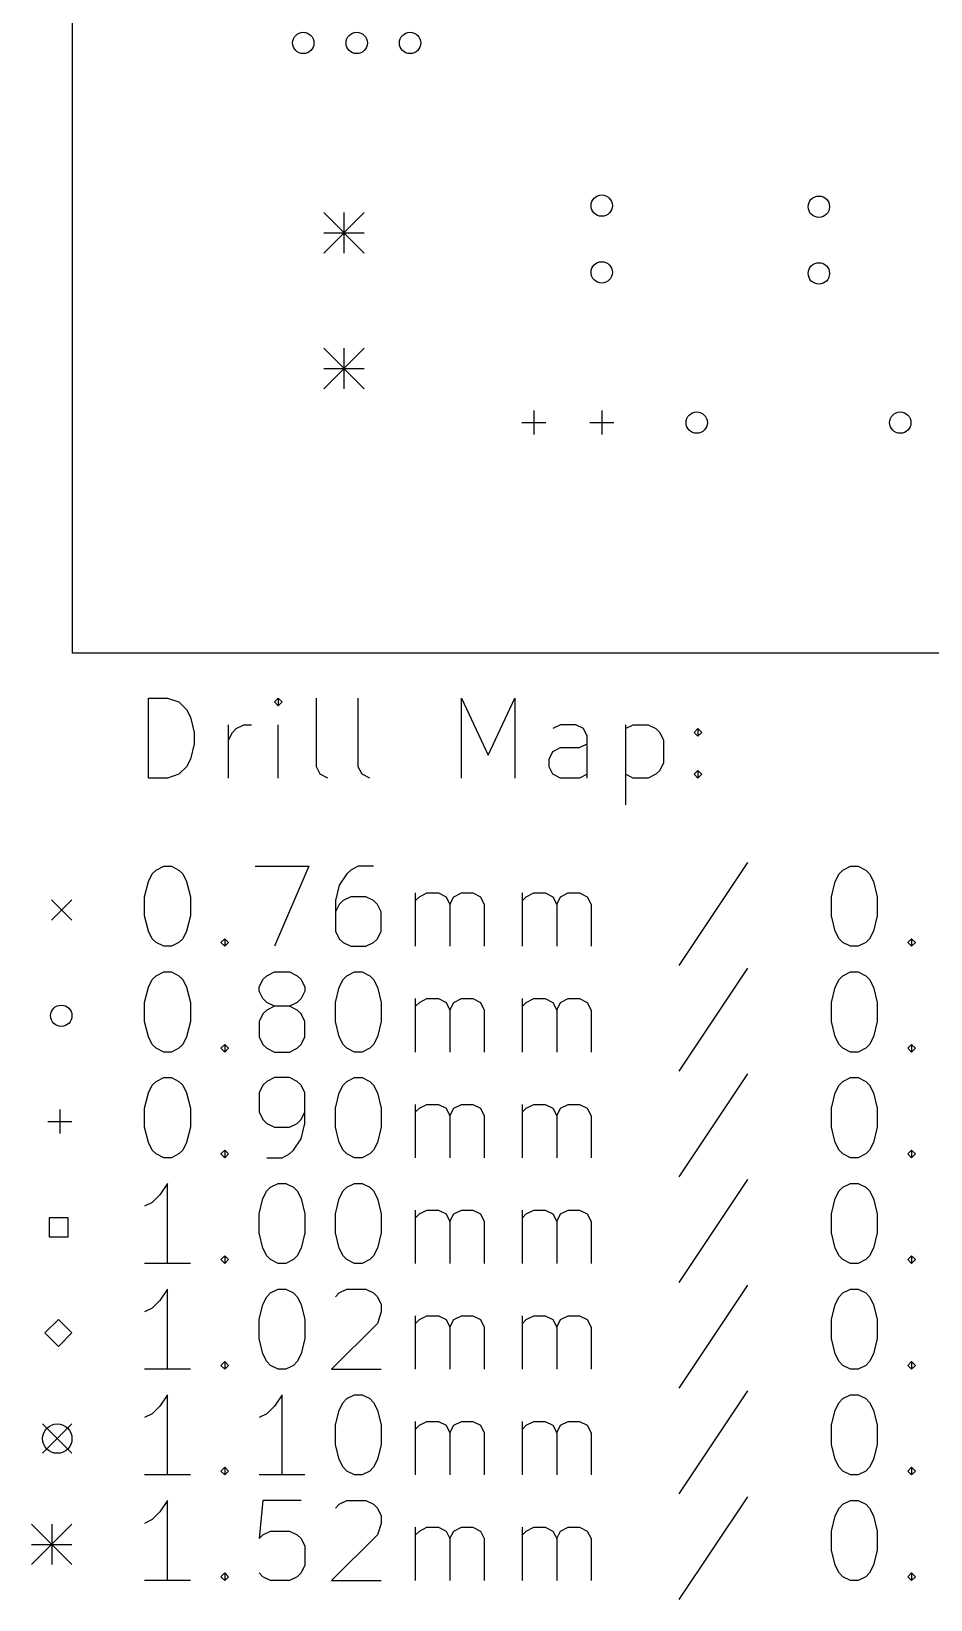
# Model space of a CAD drawing. Extents: x 100 to 170, y -134 to -17.
# Drawn here: x 99.5 to 133.2, y -134 to -75.3 of the extents above; entities that cross this region are included whole.
import ezdxf

# ---------------------------------------------------------------- set-up
doc = ezdxf.new("R2010")
doc.units = 0
doc.layers.add('BLACK', color=7, linetype='CONTINUOUS')

msp = doc.modelspace()

# ---------------------------------------------------------------- linework, layer by layer
at = {"layer": 'BLACK', "linetype": 'CONTINUOUS'}
for p, q in [((101.092, -98.552), (101.092, -17.272)), ((110.492, -82.044), (112.012, -83.564)), ((112.012, -82.044), (110.492, -83.564)), ((111.252, -82.044), (111.252, -83.564)), ((110.492, -82.804), (112.012, -82.804)), ((110.492, -87.124), (112.012, -88.644)), ((112.012, -87.124), (110.492, -88.644)), ((111.252, -87.124), (111.252, -88.644)), ((110.492, -87.884), (112.012, -87.884)), ((118.364, -89.466), (118.364, -90.366)), ((120.904, -89.466), (120.904, -90.366)), ((117.914, -89.916), (118.814, -89.916)), ((120.454, -89.916), (121.354, -89.916)), ((162.052, -98.552), (101.092, -98.552)), ((103.931, -103.234), (103.931, -100.234)), ((103.931, -100.234), (104.646, -100.234)), ((104.646, -100.234), (105.074, -100.377)), ((105.074, -100.377), (105.36, -100.663)), ((108.788, -100.234), (108.646, -100.377)), ((108.646, -100.377), (108.788, -100.52)), ((108.931, -100.377), (108.788, -100.234)), ((108.788, -100.234), (108.788, -100.52)), ((108.788, -100.52), (108.931, -100.377)), ((110.217, -102.806), (110.217, -100.234)), ((111.788, -102.806), (111.788, -100.234)), ((115.646, -103.234), (115.646, -100.234)), ((115.646, -100.234), (116.646, -102.377)), ((116.646, -102.377), (117.646, -100.234)), ((117.646, -100.234), (117.646, -103.234)), ((105.36, -100.663), (105.503, -100.948)), ((105.503, -100.948), (105.646, -101.52)), ((105.646, -101.52), (105.646, -101.948)), ((106.931, -103.234), (106.931, -101.234)), ((106.931, -101.806), (107.074, -101.52)), ((107.074, -101.52), (107.217, -101.377)), ((107.217, -101.377), (107.503, -101.234)), ((107.503, -101.234), (107.788, -101.234)), ((108.788, -103.234), (108.788, -101.234)), ((119.36, -101.234), (119.074, -101.377)), ((119.931, -101.234), (119.36, -101.234)), ((120.217, -101.377), (119.931, -101.234)), ((120.36, -101.663), (120.217, -101.377)), ((121.788, -101.234), (121.788, -104.234)), ((121.788, -101.377), (122.074, -101.234)), ((122.074, -101.234), (122.646, -101.234)), ((122.646, -101.234), (122.931, -101.377)), ((122.931, -101.377), (123.074, -101.52)), ((123.074, -101.52), (123.217, -101.806)), ((124.36, -101.52), (124.503, -101.377)), ((124.503, -101.663), (124.36, -101.52)), ((124.503, -101.377), (124.646, -101.52)), ((124.503, -101.377), (124.503, -101.663)), ((124.646, -101.52), (124.503, -101.663)), ((105.646, -101.948), (105.503, -102.52)), ((119.074, -102.234), (119.36, -102.091)), ((119.36, -102.091), (120.074, -102.091)), ((120.074, -102.091), (120.36, -101.948)), ((120.36, -103.234), (120.36, -101.663)), ((123.217, -101.806), (123.217, -102.663)), ((105.36, -102.806), (105.074, -103.091)), ((105.503, -102.52), (105.36, -102.806)), ((110.36, -103.091), (110.217, -102.806)), ((111.931, -103.091), (111.788, -102.806)), ((118.931, -102.52), (119.074, -102.234)), ((118.931, -102.806), (118.931, -102.52)), ((119.074, -103.091), (118.931, -102.806)), ((123.217, -102.663), (123.074, -102.948)), ((104.646, -103.234), (103.931, -103.234)), ((105.074, -103.091), (104.646, -103.234)), ((110.646, -103.234), (110.36, -103.091)), ((112.217, -103.234), (111.931, -103.091)), ((119.36, -103.234), (119.074, -103.091)), ((120.074, -103.234), (119.36, -103.234)), ((120.36, -103.091), (120.074, -103.234)), ((122.074, -103.234), (121.788, -103.091)), ((122.646, -103.234), (122.074, -103.234)), ((122.931, -103.091), (122.646, -103.234)), ((123.074, -102.948), (122.931, -103.091)), ((124.36, -103.091), (124.503, -102.948)), ((124.503, -103.234), (124.36, -103.091)), ((124.503, -102.948), (124.646, -103.091)), ((124.503, -102.948), (124.503, -103.234)), ((124.646, -103.091), (124.503, -103.234)), ((103.931, -107.106), (104.074, -106.82)), ((104.074, -106.82), (104.217, -106.677)), ((104.217, -106.677), (104.503, -106.534)), ((104.503, -106.534), (104.788, -106.534)), ((104.788, -106.534), (105.074, -106.677)), ((105.074, -106.677), (105.217, -106.82)), ((105.217, -106.82), (105.36, -107.106)), ((107.931, -106.534), (109.931, -106.534)), ((109.931, -106.534), (108.646, -109.534)), ((111.36, -106.82), (111.074, -107.248)), ((111.503, -106.677), (111.36, -106.82)), ((111.788, -106.534), (111.503, -106.677)), ((112.36, -106.534), (111.788, -106.534)), ((126.36, -106.391), (123.788, -110.248)), ((129.646, -107.106), (129.788, -106.82)), ((129.788, -106.82), (129.931, -106.677)), ((129.931, -106.677), (130.217, -106.534)), ((130.217, -106.534), (130.503, -106.534)), ((130.503, -106.534), (130.788, -106.677)), ((130.788, -106.677), (130.931, -106.82)), ((130.931, -106.82), (131.074, -107.106)), ((103.788, -107.677), (103.931, -107.106)), ((105.36, -107.106), (105.503, -107.677)), ((111.074, -107.248), (110.931, -107.82)), ((129.503, -107.677), (129.646, -107.106)), ((131.074, -107.106), (131.217, -107.677)), ((100.305, -107.796), (101.067, -108.558)), ((101.067, -107.796), (100.305, -108.558)), ((103.788, -108.391), (103.788, -107.677)), ((105.503, -107.677), (105.503, -108.391)), ((110.931, -107.82), (110.931, -108.963)), ((111.074, -107.963), (110.931, -108.248)), ((111.217, -107.82), (111.074, -107.963)), ((111.503, -107.677), (111.217, -107.82)), ((112.074, -107.677), (111.503, -107.677)), ((112.36, -107.82), (112.074, -107.677)), ((112.503, -107.963), (112.36, -107.82)), ((112.646, -108.248), (112.503, -107.963)), ((113.931, -109.534), (113.931, -107.534)), ((113.931, -107.82), (114.074, -107.677)), ((114.074, -107.677), (114.36, -107.534)), ((114.36, -107.534), (114.788, -107.534)), ((114.788, -107.534), (115.074, -107.677)), ((115.074, -107.677), (115.217, -107.963)), ((115.217, -107.963), (115.36, -107.677)), ((115.217, -107.963), (115.217, -109.534)), ((115.36, -107.677), (115.646, -107.534)), ((115.646, -107.534), (116.074, -107.534)), ((116.074, -107.534), (116.36, -107.677)), ((116.36, -107.677), (116.503, -107.963)), ((116.503, -107.963), (116.503, -109.534)), ((117.931, -109.534), (117.931, -107.534)), ((117.931, -107.82), (118.074, -107.677)), ((118.074, -107.677), (118.36, -107.534)), ((118.36, -107.534), (118.788, -107.534)), ((118.788, -107.534), (119.074, -107.677)), ((119.074, -107.677), (119.217, -107.963)), ((119.217, -107.963), (119.36, -107.677)), ((119.217, -107.963), (119.217, -109.534)), ((119.36, -107.677), (119.646, -107.534)), ((119.646, -107.534), (120.074, -107.534)), ((120.074, -107.534), (120.36, -107.677)), ((120.36, -107.677), (120.503, -107.963)), ((120.503, -107.963), (120.503, -109.534)), ((129.503, -108.391), (129.503, -107.677)), ((131.217, -107.677), (131.217, -108.391)), ((103.931, -108.963), (103.788, -108.391)), ((105.503, -108.391), (105.36, -108.963)), ((112.646, -108.963), (112.646, -108.248)), ((129.646, -108.963), (129.503, -108.391)), ((131.217, -108.391), (131.074, -108.963)), ((104.074, -109.248), (103.931, -108.963)), ((104.217, -109.391), (104.074, -109.248)), ((105.217, -109.248), (105.074, -109.391)), ((105.36, -108.963), (105.217, -109.248)), ((106.646, -109.391), (106.788, -109.248)), ((106.788, -109.248), (106.931, -109.391)), ((106.788, -109.248), (106.788, -109.534)), ((110.931, -108.963), (111.074, -109.248)), ((111.074, -109.248), (111.217, -109.391)), ((112.36, -109.391), (112.503, -109.248)), ((112.503, -109.248), (112.646, -108.963)), ((129.788, -109.248), (129.646, -108.963)), ((129.931, -109.391), (129.788, -109.248)), ((130.931, -109.248), (130.788, -109.391)), ((131.074, -108.963), (130.931, -109.248)), ((132.36, -109.391), (132.503, -109.248)), ((132.503, -109.248), (132.646, -109.391)), ((132.503, -109.248), (132.503, -109.534)), ((104.503, -109.534), (104.217, -109.391)), ((104.788, -109.534), (104.503, -109.534)), ((105.074, -109.391), (104.788, -109.534)), ((106.788, -109.534), (106.646, -109.391)), ((106.931, -109.391), (106.788, -109.534)), ((111.217, -109.391), (111.503, -109.534)), ((111.503, -109.534), (112.074, -109.534)), ((112.074, -109.534), (112.36, -109.391)), ((130.217, -109.534), (129.931, -109.391)), ((130.503, -109.534), (130.217, -109.534)), ((130.788, -109.391), (130.503, -109.534)), ((132.503, -109.534), (132.36, -109.391)), ((132.646, -109.391), (132.503, -109.534)), ((126.36, -110.351), (123.788, -114.208)), ((103.931, -111.066), (104.074, -110.78)), ((104.074, -110.78), (104.217, -110.637)), ((104.217, -110.637), (104.503, -110.494)), ((104.503, -110.494), (104.788, -110.494)), ((104.788, -110.494), (105.074, -110.637)), ((105.074, -110.637), (105.217, -110.78)), ((105.217, -110.78), (105.36, -111.066)), ((108.074, -111.066), (108.217, -110.78)), ((108.217, -110.78), (108.36, -110.637)), ((108.36, -110.637), (108.646, -110.494)), ((108.646, -110.494), (109.217, -110.494)), ((109.217, -110.494), (109.503, -110.637)), ((109.503, -110.637), (109.646, -110.78)), ((109.646, -110.78), (109.788, -111.066)), ((111.074, -111.066), (111.217, -110.78)), ((111.217, -110.78), (111.36, -110.637)), ((111.36, -110.637), (111.646, -110.494)), ((111.646, -110.494), (111.931, -110.494)), ((111.931, -110.494), (112.217, -110.637)), ((112.217, -110.637), (112.36, -110.78)), ((112.36, -110.78), (112.503, -111.066)), ((129.646, -111.066), (129.788, -110.78)), ((129.788, -110.78), (129.931, -110.637)), ((129.931, -110.637), (130.217, -110.494)), ((130.217, -110.494), (130.503, -110.494)), ((130.503, -110.494), (130.788, -110.637)), ((130.788, -110.637), (130.931, -110.78)), ((130.931, -110.78), (131.074, -111.066)), ((103.788, -111.637), (103.931, -111.066)), ((105.36, -111.066), (105.503, -111.637)), ((108.074, -111.208), (108.074, -111.066)), ((108.217, -111.494), (108.074, -111.208)), ((108.36, -111.637), (108.217, -111.494)), ((109.646, -111.494), (109.503, -111.637)), ((109.788, -111.208), (109.646, -111.494)), ((109.788, -111.066), (109.788, -111.208)), ((110.931, -111.637), (111.074, -111.066)), ((112.503, -111.066), (112.646, -111.637)), ((113.931, -113.494), (113.931, -111.494)), ((114.074, -111.637), (114.36, -111.494)), ((114.36, -111.494), (114.788, -111.494)), ((114.788, -111.494), (115.074, -111.637)), ((115.36, -111.637), (115.646, -111.494)), ((115.646, -111.494), (116.074, -111.494)), ((116.074, -111.494), (116.36, -111.637)), ((117.931, -113.494), (117.931, -111.494)), ((118.074, -111.637), (118.36, -111.494)), ((118.36, -111.494), (118.788, -111.494)), ((118.788, -111.494), (119.074, -111.637)), ((119.36, -111.637), (119.646, -111.494)), ((119.646, -111.494), (120.074, -111.494)), ((120.074, -111.494), (120.36, -111.637)), ((129.503, -111.637), (129.646, -111.066)), ((131.074, -111.066), (131.217, -111.637)), ((103.788, -112.351), (103.788, -111.637)), ((105.503, -111.637), (105.503, -112.351)), ((108.217, -112.066), (108.074, -112.351)), ((108.36, -111.923), (108.217, -112.066)), ((108.646, -111.78), (108.36, -111.637)), ((108.646, -111.78), (108.36, -111.923)), ((109.217, -111.78), (108.646, -111.78)), ((109.503, -111.637), (109.217, -111.78)), ((109.503, -111.923), (109.217, -111.78)), ((109.646, -112.066), (109.503, -111.923)), ((109.788, -112.351), (109.646, -112.066)), ((110.931, -112.351), (110.931, -111.637)), ((112.646, -111.637), (112.646, -112.351)), ((113.931, -111.78), (114.074, -111.637)), ((115.074, -111.637), (115.217, -111.923)), ((115.217, -111.923), (115.36, -111.637)), ((115.217, -111.923), (115.217, -113.494)), ((116.36, -111.637), (116.503, -111.923)), ((116.503, -111.923), (116.503, -113.494)), ((117.931, -111.78), (118.074, -111.637)), ((119.074, -111.637), (119.217, -111.923)), ((119.217, -111.923), (119.36, -111.637)), ((119.217, -111.923), (119.217, -113.494)), ((120.36, -111.637), (120.503, -111.923)), ((120.503, -111.923), (120.503, -113.494)), ((129.503, -112.351), (129.503, -111.637)), ((131.217, -111.637), (131.217, -112.351)), ((103.931, -112.923), (103.788, -112.351)), ((105.503, -112.351), (105.36, -112.923)), ((108.074, -112.351), (108.074, -112.923)), ((109.788, -112.923), (109.788, -112.351)), ((111.074, -112.923), (110.931, -112.351)), ((112.646, -112.351), (112.503, -112.923)), ((129.646, -112.923), (129.503, -112.351)), ((131.217, -112.351), (131.074, -112.923)), ((104.074, -113.208), (103.931, -112.923)), ((104.217, -113.351), (104.074, -113.208)), ((104.503, -113.494), (104.217, -113.351)), ((105.074, -113.351), (104.788, -113.494)), ((105.217, -113.208), (105.074, -113.351)), ((105.36, -112.923), (105.217, -113.208)), ((106.646, -113.351), (106.788, -113.208)), ((106.788, -113.494), (106.646, -113.351)), ((106.788, -113.208), (106.931, -113.351)), ((106.788, -113.208), (106.788, -113.494)), ((106.931, -113.351), (106.788, -113.494)), ((108.074, -112.923), (108.217, -113.208)), ((108.217, -113.208), (108.36, -113.351)), ((108.36, -113.351), (108.646, -113.494)), ((109.217, -113.494), (109.503, -113.351)), ((109.503, -113.351), (109.646, -113.208)), ((109.646, -113.208), (109.788, -112.923)), ((111.217, -113.208), (111.074, -112.923)), ((111.36, -113.351), (111.217, -113.208)), ((111.646, -113.494), (111.36, -113.351)), ((112.217, -113.351), (111.931, -113.494)), ((112.36, -113.208), (112.217, -113.351)), ((112.503, -112.923), (112.36, -113.208)), ((129.788, -113.208), (129.646, -112.923)), ((129.931, -113.351), (129.788, -113.208)), ((130.217, -113.494), (129.931, -113.351)), ((130.788, -113.351), (130.503, -113.494)), ((130.931, -113.208), (130.788, -113.351)), ((131.074, -112.923), (130.931, -113.208)), ((132.36, -113.351), (132.503, -113.208)), ((132.503, -113.494), (132.36, -113.351)), ((132.503, -113.208), (132.646, -113.351)), ((132.503, -113.208), (132.503, -113.494)), ((132.646, -113.351), (132.503, -113.494)), ((104.788, -113.494), (104.503, -113.494)), ((108.646, -113.494), (109.217, -113.494)), ((111.931, -113.494), (111.646, -113.494)), ((130.503, -113.494), (130.217, -113.494)), ((104.217, -114.597), (104.503, -114.454)), ((104.503, -114.454), (104.788, -114.454)), ((104.788, -114.454), (105.074, -114.597)), ((108.646, -114.454), (108.36, -114.597)), ((109.217, -114.454), (108.646, -114.454)), ((109.503, -114.597), (109.217, -114.454)), ((111.36, -114.597), (111.646, -114.454)), ((111.646, -114.454), (111.931, -114.454)), ((111.931, -114.454), (112.217, -114.597)), ((126.36, -114.311), (123.788, -118.168)), ((129.931, -114.597), (130.217, -114.454)), ((130.217, -114.454), (130.503, -114.454)), ((130.503, -114.454), (130.788, -114.597)), ((103.788, -115.597), (103.931, -115.026)), ((103.931, -115.026), (104.074, -114.74)), ((104.074, -114.74), (104.217, -114.597)), ((105.074, -114.597), (105.217, -114.74)), ((105.217, -114.74), (105.36, -115.026)), ((105.36, -115.026), (105.503, -115.597)), ((108.217, -114.74), (108.074, -115.026)), ((108.074, -115.026), (108.074, -115.74)), ((108.36, -114.597), (108.217, -114.74)), ((109.646, -114.74), (109.503, -114.597)), ((109.788, -115.026), (109.646, -114.74)), ((109.788, -116.168), (109.788, -115.026)), ((110.931, -115.597), (111.074, -115.026)), ((111.074, -115.026), (111.217, -114.74)), ((111.217, -114.74), (111.36, -114.597)), ((112.217, -114.597), (112.36, -114.74)), ((112.36, -114.74), (112.503, -115.026)), ((112.503, -115.026), (112.646, -115.597)), ((129.503, -115.597), (129.646, -115.026)), ((129.646, -115.026), (129.788, -114.74)), ((129.788, -114.74), (129.931, -114.597)), ((130.788, -114.597), (130.931, -114.74)), ((130.931, -114.74), (131.074, -115.026)), ((131.074, -115.026), (131.217, -115.597)), ((100.617, -115.647), (100.617, -116.547)), ((103.788, -116.311), (103.788, -115.597)), ((105.503, -115.597), (105.503, -116.311)), ((110.931, -116.311), (110.931, -115.597)), ((112.646, -115.597), (112.646, -116.311)), ((113.931, -117.454), (113.931, -115.454)), ((113.931, -115.74), (114.074, -115.597)), ((114.074, -115.597), (114.36, -115.454)), ((114.36, -115.454), (114.788, -115.454)), ((114.788, -115.454), (115.074, -115.597)), ((115.074, -115.597), (115.217, -115.883)), ((115.217, -115.883), (115.36, -115.597)), ((115.36, -115.597), (115.646, -115.454)), ((115.646, -115.454), (116.074, -115.454)), ((116.074, -115.454), (116.36, -115.597)), ((116.36, -115.597), (116.503, -115.883)), ((117.931, -117.454), (117.931, -115.454)), ((117.931, -115.74), (118.074, -115.597)), ((118.074, -115.597), (118.36, -115.454)), ((118.36, -115.454), (118.788, -115.454)), ((118.788, -115.454), (119.074, -115.597)), ((119.074, -115.597), (119.217, -115.883)), ((119.217, -115.883), (119.36, -115.597)), ((119.36, -115.597), (119.646, -115.454)), ((119.646, -115.454), (120.074, -115.454)), ((120.074, -115.454), (120.36, -115.597)), ((120.36, -115.597), (120.503, -115.883)), ((129.503, -116.311), (129.503, -115.597)), ((131.217, -115.597), (131.217, -116.311)), ((100.167, -116.097), (101.067, -116.097)), ((103.931, -116.883), (103.788, -116.311)), ((105.503, -116.311), (105.36, -116.883)), ((108.074, -115.74), (108.217, -116.026)), ((108.217, -116.026), (108.36, -116.168)), ((108.36, -116.168), (108.646, -116.311)), ((108.646, -116.311), (109.217, -116.311)), ((109.217, -116.311), (109.503, -116.168)), ((109.503, -116.168), (109.646, -116.026)), ((109.646, -116.026), (109.788, -115.74)), ((109.646, -116.74), (109.788, -116.168)), ((111.074, -116.883), (110.931, -116.311)), ((112.646, -116.311), (112.503, -116.883)), ((115.217, -115.883), (115.217, -117.454)), ((116.503, -115.883), (116.503, -117.454)), ((119.217, -115.883), (119.217, -117.454)), ((120.503, -115.883), (120.503, -117.454)), ((129.646, -116.883), (129.503, -116.311)), ((131.217, -116.311), (131.074, -116.883)), ((104.074, -117.168), (103.931, -116.883)), ((105.36, -116.883), (105.217, -117.168)), ((109.36, -117.168), (109.646, -116.74)), ((111.217, -117.168), (111.074, -116.883)), ((112.503, -116.883), (112.36, -117.168)), ((129.788, -117.168), (129.646, -116.883)), ((131.074, -116.883), (130.931, -117.168)), ((104.217, -117.311), (104.074, -117.168)), ((104.503, -117.454), (104.217, -117.311)), ((104.788, -117.454), (104.503, -117.454)), ((105.074, -117.311), (104.788, -117.454)), ((105.217, -117.168), (105.074, -117.311)), ((106.646, -117.311), (106.788, -117.168)), ((106.788, -117.454), (106.646, -117.311)), ((106.788, -117.168), (106.931, -117.311)), ((106.788, -117.168), (106.788, -117.454)), ((106.931, -117.311), (106.788, -117.454)), ((108.36, -117.454), (108.931, -117.454)), ((108.931, -117.454), (109.217, -117.311)), ((109.217, -117.311), (109.36, -117.168)), ((111.36, -117.311), (111.217, -117.168)), ((111.646, -117.454), (111.36, -117.311)), ((111.931, -117.454), (111.646, -117.454)), ((112.217, -117.311), (111.931, -117.454)), ((112.36, -117.168), (112.217, -117.311)), ((129.931, -117.311), (129.788, -117.168)), ((130.217, -117.454), (129.931, -117.311)), ((130.503, -117.454), (130.217, -117.454)), ((130.788, -117.311), (130.503, -117.454)), ((130.931, -117.168), (130.788, -117.311)), ((132.36, -117.311), (132.503, -117.168)), ((132.503, -117.454), (132.36, -117.311)), ((132.503, -117.168), (132.646, -117.311)), ((132.503, -117.168), (132.503, -117.454)), ((132.646, -117.311), (132.503, -117.454)), ((104.646, -118.414), (104.36, -118.843)), ((104.646, -121.414), (104.646, -118.414)), ((108.36, -118.7), (108.503, -118.557)), ((108.503, -118.557), (108.788, -118.414)), ((108.788, -118.414), (109.074, -118.414)), ((109.074, -118.414), (109.36, -118.557)), ((109.36, -118.557), (109.503, -118.7)), ((111.217, -118.7), (111.36, -118.557)), ((111.36, -118.557), (111.646, -118.414)), ((111.646, -118.414), (111.931, -118.414)), ((111.931, -118.414), (112.217, -118.557)), ((112.217, -118.557), (112.36, -118.7)), ((126.36, -118.271), (123.788, -122.128)), ((129.788, -118.7), (129.931, -118.557)), ((129.931, -118.557), (130.217, -118.414)), ((130.217, -118.414), (130.503, -118.414)), ((130.503, -118.414), (130.788, -118.557)), ((130.788, -118.557), (130.931, -118.7)), ((104.074, -119.128), (103.788, -119.271)), ((104.36, -118.843), (104.074, -119.128)), ((108.074, -119.557), (108.217, -118.986)), ((108.217, -118.986), (108.36, -118.7)), ((109.503, -118.7), (109.646, -118.986)), ((109.646, -118.986), (109.788, -119.557)), ((110.931, -119.557), (111.074, -118.986)), ((111.074, -118.986), (111.217, -118.7)), ((112.36, -118.7), (112.503, -118.986)), ((112.503, -118.986), (112.646, -119.557)), ((129.503, -119.557), (129.646, -118.986)), ((129.646, -118.986), (129.788, -118.7)), ((130.931, -118.7), (131.074, -118.986)), ((131.074, -118.986), (131.217, -119.557)), ((100.921, -119.703), (100.213, -119.703)), ((100.213, -119.703), (100.213, -120.411)), ((100.921, -120.411), (100.921, -119.703)), ((108.074, -120.271), (108.074, -119.557)), ((109.788, -119.557), (109.788, -120.271)), ((110.931, -120.271), (110.931, -119.557)), ((112.646, -119.557), (112.646, -120.271)), ((113.931, -121.414), (113.931, -119.414)), ((113.931, -119.7), (114.074, -119.557)), ((114.074, -119.557), (114.36, -119.414)), ((114.36, -119.414), (114.788, -119.414)), ((114.788, -119.414), (115.074, -119.557)), ((115.074, -119.557), (115.217, -119.843)), ((115.217, -119.843), (115.36, -119.557)), ((115.217, -119.843), (115.217, -121.414)), ((115.36, -119.557), (115.646, -119.414)), ((115.646, -119.414), (116.074, -119.414)), ((116.074, -119.414), (116.36, -119.557)), ((116.36, -119.557), (116.503, -119.843)), ((116.503, -119.843), (116.503, -121.414)), ((117.931, -121.414), (117.931, -119.414)), ((117.931, -119.7), (118.074, -119.557)), ((118.074, -119.557), (118.36, -119.414)), ((118.36, -119.414), (118.788, -119.414)), ((118.788, -119.414), (119.074, -119.557)), ((119.074, -119.557), (119.217, -119.843)), ((119.217, -119.843), (119.36, -119.557)), ((119.217, -119.843), (119.217, -121.414)), ((119.36, -119.557), (119.646, -119.414)), ((119.646, -119.414), (120.074, -119.414)), ((120.074, -119.414), (120.36, -119.557)), ((120.36, -119.557), (120.503, -119.843)), ((120.503, -119.843), (120.503, -121.414)), ((129.503, -120.271), (129.503, -119.557)), ((131.217, -119.557), (131.217, -120.271)), ((100.213, -120.411), (100.921, -120.411)), ((108.217, -120.843), (108.074, -120.271)), ((109.788, -120.271), (109.646, -120.843)), ((111.074, -120.843), (110.931, -120.271)), ((112.646, -120.271), (112.503, -120.843)), ((129.646, -120.843), (129.503, -120.271)), ((131.217, -120.271), (131.074, -120.843)), ((108.36, -121.128), (108.217, -120.843)), ((109.646, -120.843), (109.503, -121.128)), ((111.217, -121.128), (111.074, -120.843)), ((112.503, -120.843), (112.36, -121.128)), ((129.788, -121.128), (129.646, -120.843)), ((131.074, -120.843), (130.931, -121.128)), ((105.503, -121.414), (103.788, -121.414)), ((106.646, -121.271), (106.788, -121.128)), ((106.788, -121.414), (106.646, -121.271)), ((106.788, -121.128), (106.931, -121.271)), ((106.788, -121.128), (106.788, -121.414)), ((106.931, -121.271), (106.788, -121.414)), ((108.503, -121.271), (108.36, -121.128)), ((108.788, -121.414), (108.503, -121.271)), ((109.074, -121.414), (108.788, -121.414)), ((109.36, -121.271), (109.074, -121.414)), ((109.503, -121.128), (109.36, -121.271)), ((111.36, -121.271), (111.217, -121.128)), ((111.646, -121.414), (111.36, -121.271)), ((111.931, -121.414), (111.646, -121.414)), ((112.217, -121.271), (111.931, -121.414)), ((112.36, -121.128), (112.217, -121.271)), ((129.931, -121.271), (129.788, -121.128)), ((130.217, -121.414), (129.931, -121.271)), ((130.503, -121.414), (130.217, -121.414)), ((130.788, -121.271), (130.503, -121.414)), ((130.931, -121.128), (130.788, -121.271)), ((132.36, -121.271), (132.503, -121.128)), ((132.503, -121.414), (132.36, -121.271)), ((132.503, -121.128), (132.646, -121.271)), ((132.503, -121.128), (132.503, -121.414)), ((132.646, -121.271), (132.503, -121.414)), ((104.646, -122.374), (104.36, -122.803)), ((104.646, -125.374), (104.646, -122.374)), ((108.217, -122.946), (108.36, -122.66)), ((108.36, -122.66), (108.503, -122.517)), ((108.503, -122.517), (108.788, -122.374)), ((108.788, -122.374), (109.074, -122.374)), ((109.074, -122.374), (109.36, -122.517)), ((109.36, -122.517), (109.503, -122.66)), ((109.503, -122.66), (109.646, -122.946)), ((110.931, -122.66), (111.074, -122.517)), ((111.074, -122.517), (111.36, -122.374)), ((111.36, -122.374), (112.074, -122.374)), ((112.074, -122.374), (112.36, -122.517)), ((112.36, -122.517), (112.503, -122.66)), ((112.503, -122.66), (112.646, -122.946)), ((126.36, -122.231), (123.788, -126.088)), ((129.646, -122.946), (129.788, -122.66)), ((129.788, -122.66), (129.931, -122.517)), ((129.931, -122.517), (130.217, -122.374)), ((130.217, -122.374), (130.503, -122.374)), ((130.503, -122.374), (130.788, -122.517)), ((130.788, -122.517), (130.931, -122.66)), ((130.931, -122.66), (131.074, -122.946)), ((104.074, -123.088), (103.788, -123.231)), ((104.36, -122.803), (104.074, -123.088)), ((108.074, -123.517), (108.217, -122.946)), ((109.646, -122.946), (109.788, -123.517)), ((112.646, -123.231), (112.503, -123.66)), ((112.646, -122.946), (112.646, -123.231)), ((129.503, -123.517), (129.646, -122.946)), ((131.074, -122.946), (131.217, -123.517)), ((100.559, -123.509), (100.051, -124.017)), ((101.067, -124.017), (100.559, -123.509)), ((108.074, -124.231), (108.074, -123.517)), ((109.788, -123.517), (109.788, -124.231)), ((112.503, -123.66), (110.788, -125.374)), ((113.931, -125.374), (113.931, -123.374)), ((113.931, -123.66), (114.074, -123.517)), ((114.074, -123.517), (114.36, -123.374)), ((114.36, -123.374), (114.788, -123.374)), ((114.788, -123.374), (115.074, -123.517)), ((115.074, -123.517), (115.217, -123.803)), ((115.217, -123.803), (115.36, -123.517)), ((115.217, -123.803), (115.217, -125.374)), ((115.36, -123.517), (115.646, -123.374)), ((115.646, -123.374), (116.074, -123.374)), ((116.074, -123.374), (116.36, -123.517)), ((116.36, -123.517), (116.503, -123.803)), ((116.503, -123.803), (116.503, -125.374)), ((117.931, -125.374), (117.931, -123.374)), ((117.931, -123.66), (118.074, -123.517)), ((118.074, -123.517), (118.36, -123.374)), ((118.36, -123.374), (118.788, -123.374)), ((118.788, -123.374), (119.074, -123.517)), ((119.074, -123.517), (119.217, -123.803)), ((119.217, -123.803), (119.36, -123.517)), ((119.217, -123.803), (119.217, -125.374)), ((119.36, -123.517), (119.646, -123.374)), ((119.646, -123.374), (120.074, -123.374)), ((120.074, -123.374), (120.36, -123.517)), ((120.36, -123.517), (120.503, -123.803)), ((120.503, -123.803), (120.503, -125.374)), ((129.503, -124.231), (129.503, -123.517)), ((131.217, -123.517), (131.217, -124.231)), ((100.051, -124.017), (100.559, -124.525)), ((100.559, -124.525), (101.067, -124.017)), ((108.217, -124.803), (108.074, -124.231)), ((109.788, -124.231), (109.646, -124.803)), ((129.646, -124.803), (129.503, -124.231)), ((131.217, -124.231), (131.074, -124.803)), ((106.646, -125.231), (106.788, -125.088)), ((106.788, -125.088), (106.931, -125.231)), ((106.788, -125.088), (106.788, -125.374)), ((108.36, -125.088), (108.217, -124.803)), ((108.503, -125.231), (108.36, -125.088)), ((109.503, -125.088), (109.36, -125.231)), ((109.646, -124.803), (109.503, -125.088)), ((129.788, -125.088), (129.646, -124.803)), ((129.931, -125.231), (129.788, -125.088)), ((130.931, -125.088), (130.788, -125.231)), ((131.074, -124.803), (130.931, -125.088)), ((132.36, -125.231), (132.503, -125.088)), ((132.503, -125.088), (132.646, -125.231)), ((132.503, -125.088), (132.503, -125.374)), ((105.503, -125.374), (103.788, -125.374)), ((106.788, -125.374), (106.646, -125.231)), ((106.931, -125.231), (106.788, -125.374)), ((108.788, -125.374), (108.503, -125.231)), ((109.074, -125.374), (108.788, -125.374)), ((109.36, -125.231), (109.074, -125.374)), ((110.788, -125.374), (112.646, -125.374)), ((130.217, -125.374), (129.931, -125.231)), ((130.503, -125.374), (130.217, -125.374)), ((130.788, -125.231), (130.503, -125.374)), ((132.503, -125.374), (132.36, -125.231)), ((132.646, -125.231), (132.503, -125.374)), ((126.36, -126.191), (123.788, -130.048)), ((104.36, -126.763), (104.074, -127.048)), ((104.646, -126.334), (104.36, -126.763)), ((104.646, -129.334), (104.646, -126.334)), ((108.646, -126.763), (108.36, -127.048)), ((108.931, -126.334), (108.646, -126.763)), ((108.931, -129.334), (108.931, -126.334)), ((111.074, -126.906), (111.217, -126.62)), ((111.217, -126.62), (111.36, -126.477)), ((111.36, -126.477), (111.646, -126.334)), ((111.646, -126.334), (111.931, -126.334)), ((111.931, -126.334), (112.217, -126.477)), ((112.217, -126.477), (112.36, -126.62)), ((112.36, -126.62), (112.503, -126.906)), ((129.646, -126.906), (129.788, -126.62)), ((129.788, -126.62), (129.931, -126.477)), ((129.931, -126.477), (130.217, -126.334)), ((130.217, -126.334), (130.503, -126.334)), ((130.503, -126.334), (130.788, -126.477)), ((130.788, -126.477), (130.931, -126.62)), ((130.931, -126.62), (131.074, -126.906)), ((99.967, -127.427), (101.067, -128.527)), ((101.067, -127.427), (99.967, -128.527)), ((104.074, -127.048), (103.788, -127.191)), ((108.36, -127.048), (108.074, -127.191)), ((110.931, -127.477), (111.074, -126.906)), ((110.931, -128.191), (110.931, -127.477)), ((112.503, -126.906), (112.646, -127.477)), ((112.646, -127.477), (112.646, -128.191)), ((113.931, -129.334), (113.931, -127.334)), ((113.931, -127.62), (114.074, -127.477)), ((114.074, -127.477), (114.36, -127.334)), ((114.36, -127.334), (114.788, -127.334)), ((114.788, -127.334), (115.074, -127.477)), ((115.074, -127.477), (115.217, -127.763)), ((115.217, -127.763), (115.36, -127.477)), ((115.36, -127.477), (115.646, -127.334)), ((115.646, -127.334), (116.074, -127.334)), ((116.074, -127.334), (116.36, -127.477)), ((116.36, -127.477), (116.503, -127.763)), ((117.931, -129.334), (117.931, -127.334)), ((117.931, -127.62), (118.074, -127.477)), ((118.074, -127.477), (118.36, -127.334)), ((118.36, -127.334), (118.788, -127.334)), ((118.788, -127.334), (119.074, -127.477)), ((119.074, -127.477), (119.217, -127.763)), ((119.217, -127.763), (119.36, -127.477)), ((119.36, -127.477), (119.646, -127.334)), ((119.646, -127.334), (120.074, -127.334)), ((120.074, -127.334), (120.36, -127.477)), ((120.36, -127.477), (120.503, -127.763)), ((129.503, -127.477), (129.646, -126.906)), ((129.503, -128.191), (129.503, -127.477)), ((131.074, -126.906), (131.217, -127.477)), ((131.217, -127.477), (131.217, -128.191)), ((115.217, -127.763), (115.217, -129.334)), ((116.503, -127.763), (116.503, -129.334)), ((119.217, -127.763), (119.217, -129.334)), ((120.503, -127.763), (120.503, -129.334)), ((111.074, -128.763), (110.931, -128.191)), ((112.646, -128.191), (112.503, -128.763)), ((129.646, -128.763), (129.503, -128.191)), ((131.217, -128.191), (131.074, -128.763)), ((106.646, -129.191), (106.788, -129.048)), ((106.788, -129.334), (106.646, -129.191)), ((106.788, -129.048), (106.931, -129.191)), ((106.788, -129.048), (106.788, -129.334)), ((106.931, -129.191), (106.788, -129.334)), ((111.217, -129.048), (111.074, -128.763)), ((111.36, -129.191), (111.217, -129.048)), ((111.646, -129.334), (111.36, -129.191)), ((112.217, -129.191), (111.931, -129.334)), ((112.36, -129.048), (112.217, -129.191)), ((112.503, -128.763), (112.36, -129.048)), ((129.788, -129.048), (129.646, -128.763)), ((129.931, -129.191), (129.788, -129.048)), ((130.217, -129.334), (129.931, -129.191)), ((130.788, -129.191), (130.503, -129.334)), ((130.931, -129.048), (130.788, -129.191)), ((131.074, -128.763), (130.931, -129.048)), ((132.36, -129.191), (132.503, -129.048)), ((132.503, -129.334), (132.36, -129.191)), ((132.503, -129.048), (132.646, -129.191)), ((132.503, -129.048), (132.503, -129.334)), ((132.646, -129.191), (132.503, -129.334)), ((105.503, -129.334), (103.788, -129.334)), ((109.788, -129.334), (108.074, -129.334)), ((111.931, -129.334), (111.646, -129.334)), ((130.503, -129.334), (130.217, -129.334)), ((104.646, -130.294), (104.36, -130.723)), ((104.646, -133.294), (104.646, -130.294)), ((108.217, -130.294), (108.074, -131.723)), ((109.646, -130.294), (108.217, -130.294)), ((111.074, -130.437), (111.36, -130.294)), ((111.36, -130.294), (112.074, -130.294)), ((112.074, -130.294), (112.36, -130.437)), ((126.36, -130.151), (123.788, -134.008)), ((129.931, -130.437), (130.217, -130.294)), ((130.217, -130.294), (130.503, -130.294)), ((130.503, -130.294), (130.788, -130.437)), ((104.074, -131.008), (103.788, -131.151)), ((104.36, -130.723), (104.074, -131.008)), ((110.931, -130.58), (111.074, -130.437)), ((112.36, -130.437), (112.503, -130.58)), ((112.503, -130.58), (112.646, -130.866)), ((112.646, -130.866), (112.646, -131.151)), ((129.503, -131.437), (129.646, -130.866)), ((129.646, -130.866), (129.788, -130.58)), ((129.788, -130.58), (129.931, -130.437)), ((130.788, -130.437), (130.931, -130.58)), ((130.931, -130.58), (131.074, -130.866)), ((131.074, -130.866), (131.217, -131.437)), ((99.547, -131.177), (101.067, -132.697)), ((101.067, -131.177), (99.547, -132.697)), ((100.307, -131.177), (100.307, -132.697)), ((108.074, -131.723), (108.217, -131.58)), ((108.217, -131.58), (108.503, -131.437)), ((108.503, -131.437), (109.217, -131.437)), ((109.217, -131.437), (109.503, -131.58)), ((109.503, -131.58), (109.646, -131.723)), ((112.503, -131.58), (110.788, -133.294)), ((112.646, -131.151), (112.503, -131.58)), ((113.931, -133.294), (113.931, -131.294)), ((113.931, -131.58), (114.074, -131.437)), ((114.074, -131.437), (114.36, -131.294)), ((114.36, -131.294), (114.788, -131.294)), ((114.788, -131.294), (115.074, -131.437)), ((115.074, -131.437), (115.217, -131.723)), ((115.217, -131.723), (115.36, -131.437)), ((115.36, -131.437), (115.646, -131.294)), ((115.646, -131.294), (116.074, -131.294)), ((116.074, -131.294), (116.36, -131.437)), ((116.36, -131.437), (116.503, -131.723)), ((117.931, -133.294), (117.931, -131.294)), ((117.931, -131.58), (118.074, -131.437)), ((118.074, -131.437), (118.36, -131.294)), ((118.36, -131.294), (118.788, -131.294)), ((118.788, -131.294), (119.074, -131.437)), ((119.074, -131.437), (119.217, -131.723)), ((119.217, -131.723), (119.36, -131.437)), ((119.36, -131.437), (119.646, -131.294)), ((119.646, -131.294), (120.074, -131.294)), ((120.074, -131.294), (120.36, -131.437)), ((120.36, -131.437), (120.503, -131.723)), ((129.503, -132.151), (129.503, -131.437)), ((131.217, -131.437), (131.217, -132.151)), ((99.547, -131.937), (101.067, -131.937)), ((109.646, -131.723), (109.788, -132.008)), ((109.788, -132.008), (109.788, -132.723)), ((115.217, -131.723), (115.217, -133.294)), ((116.503, -131.723), (116.503, -133.294)), ((119.217, -131.723), (119.217, -133.294)), ((120.503, -131.723), (120.503, -133.294)), ((129.646, -132.723), (129.503, -132.151)), ((131.217, -132.151), (131.074, -132.723)), ((109.788, -132.723), (109.646, -133.008)), ((129.788, -133.008), (129.646, -132.723)), ((131.074, -132.723), (130.931, -133.008)), ((105.503, -133.294), (103.788, -133.294)), ((106.646, -133.151), (106.788, -133.008)), ((106.788, -133.294), (106.646, -133.151)), ((106.788, -133.008), (106.931, -133.151)), ((106.788, -133.008), (106.788, -133.294)), ((106.931, -133.151), (106.788, -133.294)), ((108.217, -133.151), (108.074, -133.008)), ((108.503, -133.294), (108.217, -133.151)), ((109.217, -133.294), (108.503, -133.294)), ((109.503, -133.151), (109.217, -133.294)), ((109.646, -133.008), (109.503, -133.151)), ((110.788, -133.294), (112.646, -133.294)), ((129.931, -133.151), (129.788, -133.008)), ((130.217, -133.294), (129.931, -133.151)), ((130.503, -133.294), (130.217, -133.294)), ((130.788, -133.151), (130.503, -133.294)), ((130.931, -133.008), (130.788, -133.151)), ((132.36, -133.151), (132.503, -133.008)), ((132.503, -133.294), (132.36, -133.151)), ((132.503, -133.008), (132.646, -133.151)), ((132.503, -133.008), (132.503, -133.294)), ((132.646, -133.151), (132.503, -133.294))]:
    msp.add_line(p, q, dxfattribs=at)
at = {"layer": 'BLACK'}
for centre, radius in [((109.728, -75.692), 0.4), ((111.728, -75.692), 0.4), ((113.728, -75.692), 0.4), ((120.904, -81.788), 0.4), ((129.032, -81.828), 0.4), ((120.904, -84.288), 0.4), ((129.032, -84.328), 0.4), ((124.46, -89.916), 0.4), ((132.08, -89.916), 0.4), ((100.667, -112.137), 0.4), ((100.517, -127.977), 0.55)]:
    msp.add_circle(centre, radius, dxfattribs=at)

doc.saveas('drawing.dxf')
